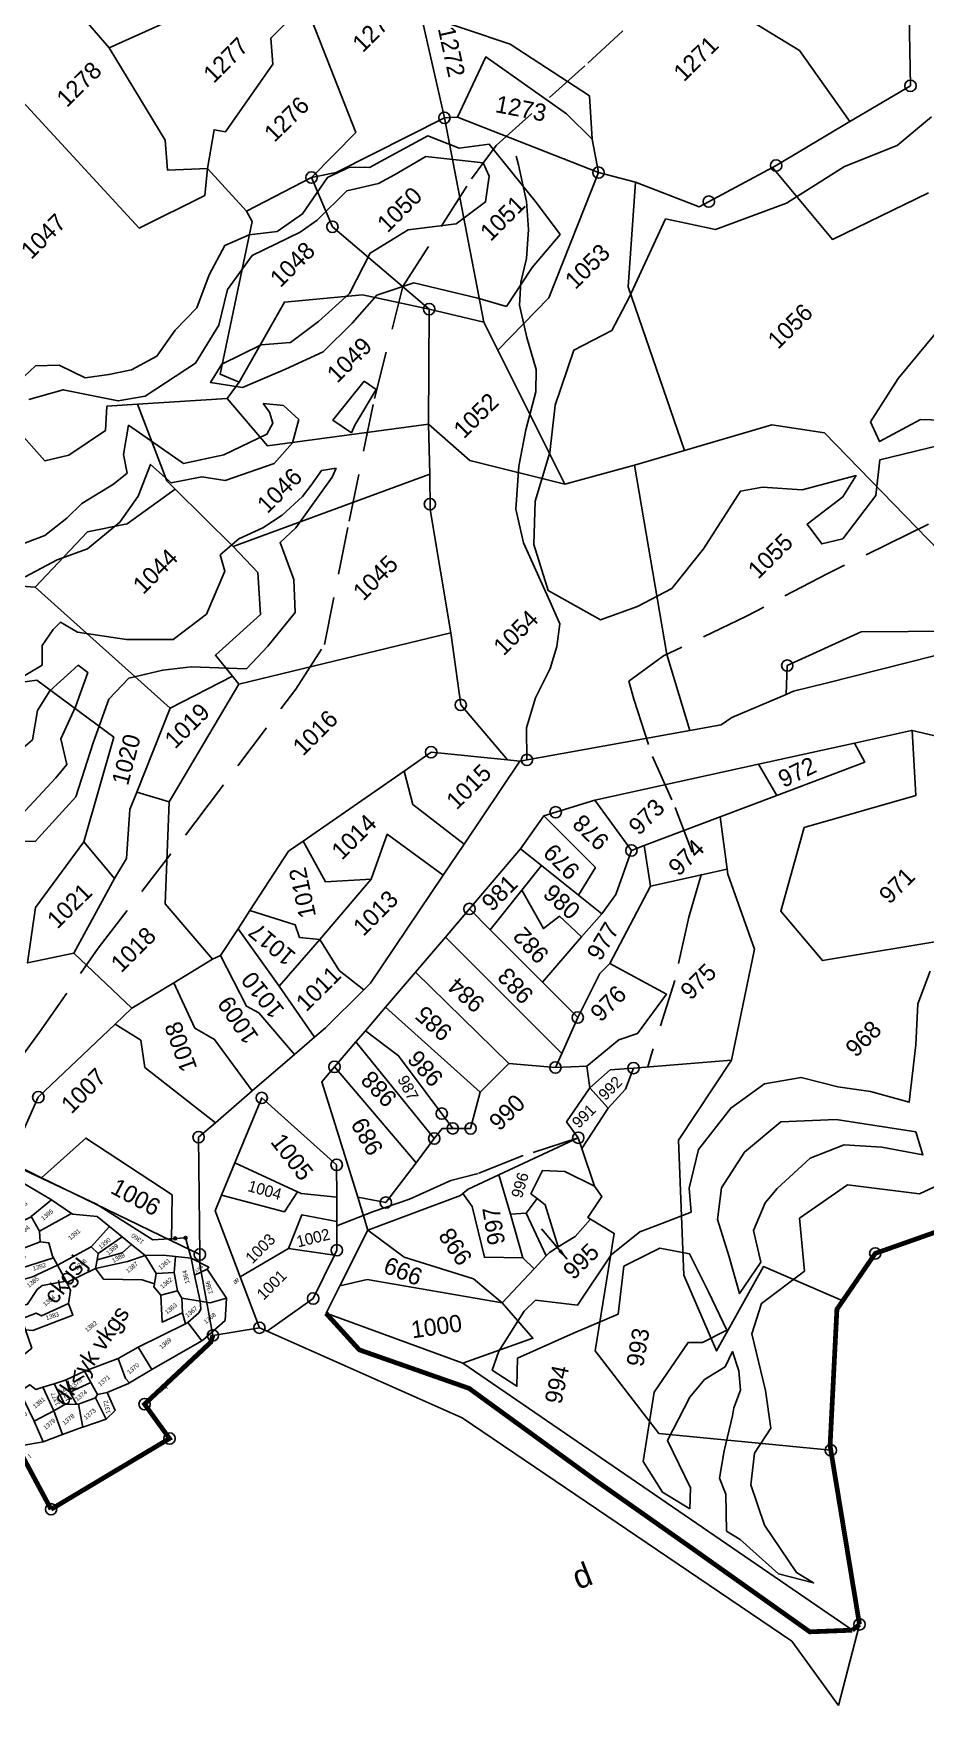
# Model space of a CAD drawing. Header units: metres. Extents: x 302352 to 308863, y 1945987 to 1951649.
# Drawn here: x 303872 to 304255, y 1946667 to 1947384 of the extents above; entities that cross this region are included whole.
import ezdxf

# ---------------------------------------------------------------- set-up
doc = ezdxf.new("R2010")
doc.units = ezdxf.units.M
doc.linetypes.add('DASHDOT', pattern=[1, 0.5, -0.25, 0, -0.25])
doc.linetypes.add('DASHED', pattern=[0.75, 0.5, -0.25])
for name, color, linetype in [('LINE_FOOTPATH', 1, 'DASHED'), ('LINE_WATER', 4, 'Continuous'), ('OFF', 1, 'Continuous'), ('POLY_HATCH', 12, 'Continuous'), ('POLY_PARCEL', 6, 'Continuous'), ('POLY_WATER', 4, 'Continuous'), ('SYM_ARROW', 1, 'Continuous'), ('SYM_STONE', 1, 'Continuous'), ('TEXT_MAPIN', 7, 'Continuous'), ('TEXT_MAPOUT', 7, 'Continuous'), ('TEXT_PARCEL', 7, 'Continuous'), ('V_BOUND_LINE', 7, 'Continuous'), ('V_BOUND_STREAM_LINE', 7, 'DASHDOT')]:
    doc.layers.add(name, color=color, linetype=linetype)
doc.styles.get("Standard").update_dxf_attribs({"font": 'simplex.shx'})
doc.styles.add('TEXT_MAP', font='')
doc.styles.get('TEXT_MAP').set_extended_font_data('Kruti Dev 050')
doc.dimstyles.get("Standard").update_dxf_attribs({"dimtxt": 0.18, "dimasz": 0.18, "dimexe": 0.18, "dimexo": 0.0625, "dimgap": 0.09, "dimtad": 0, "dimtih": 1, "dimtoh": 1, "dimdec": 4, "dimzin": 0, "dimdsep": 46, "dimtxsty": 'Standard', "dimcen": 0.09, "dimadec": 0, "dimazin": 0, "dimtfac": 1, "dimtdec": 4, "dimtofl": 0, "dimtmove": 0, "dimatfit": 3, "dimfxl": 1, "dimtolj": 1, "dimtzin": 0, "dimarcsym": 0})

# ---------------------------------------------------------------- blocks, each defined once
blk = doc.blocks.new('STONE')
blk.add_circle((0, 0), 0.851)
blk = doc.blocks.new('TJHYJ')
at = {"layer": 'POLY_PARCEL', "lineweight": -2}
for points in [[(83.93, 189.66), (83.39, 205.15)], [(84.28, 205.15), (95.57, 194.21)], [(84.28, 205.15), (95.13, 205.15), (120.27, 151.44), (128.77, 125.7), (139.6, 117.74), (136.02, 109.88)], [(95.57, 194.21), (88.85, 188.99)], [(95.57, 194.21), (99.24, 191.02), (101.93, 179.3), (102.02, 179.07)], [(77.95, 164.32), (83.53, 176.14), (83.93, 189.66)], [(88.85, 188.99), (83.93, 189.66)], [(88.85, 188.99), (96.29, 186.52), (97.01, 183.4), (99.17, 178.98), (102.02, 179.07)], [(102.02, 179.07), (102.88, 176.85), (102.99, 176.55)], [(83.37, 167.11), (85.33, 174.61), (87.98, 174.54), (102.99, 176.55)], [(102.99, 176.55), (107.34, 164.52)], [(76.14, 159.92), (77.95, 164.32)], [(77.95, 164.32), (83.37, 167.11)], [(83.37, 167.11), (84.14, 167.51), (96.25, 164.59), (96.66, 164.59)], [(96.66, 164.59), (95.43, 157.8)], [(96.66, 164.59), (107.34, 164.52)], [(107.34, 164.52), (110.15, 155.01)], [(74.15, 154.45), (76.01, 159.6), (76.14, 159.92)], [(92.85, 154.26), (76.14, 159.92)], [(95.43, 157.8), (92.85, 154.26)], [(95.43, 157.8), (110.15, 155.01)], [(72.26, 149.24), (74.15, 154.45)], [(74.15, 154.45), (77.22, 152.1), (92.89, 145.85)], [(92.89, 145.85), (93.02, 146.48), (95.33, 151.65), (92.85, 154.26)], [(110.15, 155.01), (110.33, 154.4), (117.41, 147.4), (118.67, 141.07)], [(68.8, 139.69), (72.26, 149.24)], [(72.26, 149.24), (81.3, 145.24), (92.25, 142.51)], [(92.25, 142.51), (92.89, 145.85)], [(67.04, 134.94), (68.8, 139.69)], [(68.8, 139.69), (72.76, 138.01), (79.56, 140.11), (82.18, 140.01), (90.82, 135.12)], [(90.82, 135.12), (92.25, 142.51)], [(92.25, 142.51), (107.59, 139.36)], [(107.59, 139.36), (118.67, 141.07)], [(107.59, 139.36), (108.04, 135.53)], [(118.67, 141.07), (119.98, 134.53)], [(41.79, 116.79), (51.18, 123.11), (62.64, 123.08), (65.38, 130.46)], [(65.38, 130.46), (67.04, 134.94)], [(85.75, 127.61), (84.09, 122.68), (67.59, 128.36), (65.38, 130.46)], [(67.04, 134.94), (73.07, 132.94), (74.09, 130.63), (85.75, 127.61)], [(90.7, 134.52), (89.77, 131.08), (85.75, 127.61)], [(90.7, 134.52), (90.82, 135.12)], [(103.36, 131.47), (90.7, 134.52)], [(117.87, 111.41), (114.96, 115.81), (103.05, 126.13), (103.36, 131.47)], [(106.11, 133.86), (103.36, 131.47)], [(103.36, 131.47), (115.18, 125.47), (122.34, 122.7)], [(108.04, 135.53), (106.11, 133.86)], [(106.11, 133.86), (115.79, 129.55), (120.94, 129.71)], [(108.04, 135.53), (119.98, 134.53)], [(119.98, 134.53), (120.94, 129.71)], [(120.94, 129.71), (122.34, 122.7)], [(121.08, 114.24), (122.34, 122.7)], [(122.34, 122.7), (127.99, 118.08), (131.52, 114.47)], [(41.86, 90.7), (32.26, 96.14), (32.5, 97.39), (41.79, 116.79)], [(41.79, 116.79), (47.66, 112.88)], [(47.66, 112.88), (44.39, 99.49)], [(47.66, 112.88), (48.25, 112.49), (52.48, 112.05), (53.21, 109.05), (55.89, 107.94)], [(116.86, 106.16), (116.93, 110.57), (117.87, 111.41)], [(117.87, 111.41), (121.08, 114.24)], [(121.08, 114.24), (127, 109.89)], [(127, 109.89), (123.29, 103.13)], [(127, 109.89), (131.52, 114.47)], [(131.52, 114.47), (136.02, 109.88)], [(136.02, 109.88), (132.77, 103.71)], [(136.02, 109.88), (139.21, 102.45), (138.22, 102.22)], [(55.89, 107.94), (53.27, 97.69)], [(55.89, 107.94), (60.39, 106.08)], [(60.39, 106.08), (58.39, 96.74)], [(60.39, 106.08), (65.18, 104.09)], [(65.18, 104.09), (63.13, 99.33)], [(65.18, 104.09), (73.17, 102.17)], [(119.18, 94.95), (110.3, 97.36), (116.86, 106.16)], [(116.86, 106.16), (123.29, 103.13)], [(123.29, 103.13), (122.71, 99.77)], [(132.77, 103.71), (127.68, 94.06)], [(138.22, 102.22), (132.77, 103.71)], [(44.39, 99.49), (41.86, 90.7)], [(53.27, 97.69), (44.39, 99.49)], [(53.27, 97.69), (49.77, 87.96)], [(58.39, 96.74), (53.27, 97.69)], [(62.08, 93.8), (58.39, 96.74)], [(63.13, 99.33), (62.08, 93.8)], [(63.13, 99.33), (72.2, 96.92)], [(72.2, 96.92), (71.18, 91.47)], [(73.17, 102.17), (72.2, 96.92)], [(73.17, 102.17), (86.98, 97.34)], [(86.98, 97.34), (84.13, 89.2), (84.29, 86.77)], [(86.98, 97.34), (96.23, 95.73)], [(96.23, 95.73), (94.79, 85.13)], [(96.23, 95.73), (117.18, 90.78)], [(122.71, 99.77), (119.18, 94.95)], [(127.68, 94.06), (122.71, 99.77)], [(138.22, 102.22), (136.76, 88.19)], [(49.77, 87.96), (41.86, 90.7)], [(62.75, 93.27), (58.11, 85.06)], [(62.75, 93.27), (62.08, 93.8)], [(69.79, 90.91), (62.75, 93.27)], [(69.79, 90.91), (67.57, 81.46)], [(74.72, 89.54), (72.57, 81.83), (67.57, 81.46)], [(71.18, 91.47), (69.79, 90.91)], [(74.72, 89.54), (71.18, 91.47)], [(84.29, 86.77), (83.9, 86.83), (74.72, 89.54)], [(119.18, 94.95), (117.18, 90.78)], [(117.18, 90.78), (118.25, 90.53)], [(118.25, 90.53), (117.93, 81.17)], [(118.25, 90.53), (124.29, 90.75), (125.9, 91.41), (127.68, 94.06)], [(127.68, 94.06), (130.44, 90.9), (136.76, 88.19)], [(58.11, 85.06), (57.57, 85.26), (49.77, 87.96)], [(67.57, 81.46), (58.11, 85.06)], [(94.79, 85.13), (84.29, 86.77)], [(117.93, 81.17), (94.79, 85.13)], [(136.76, 88.19), (130.54, 81.56), (118.43, 81.09), (117.93, 81.17)]]:
    blk.add_lwpolyline(points, dxfattribs=at)
at = {"layer": 'SYM_STONE', "lineweight": -2, "xscale": 0.7, "yscale": 0.7, "zscale": 0.7}
for p in [(136.17, 120.26), (139.6, 117.74)]:
    blk.add_blockref('STONE', p, dxfattribs=at)
at = {"layer": 'TEXT_MAPOUT', "lineweight": -2, "style": 'TEXT_MAP'}
for s, p in [('yk-l-ua211', (66.65, 173.38)), ('l', (33.59, 88.73)), ('æ', (143.05, 90.21)), ('.kq', (91.41, 75.54))]:
    blk.add_text(s, height=2, dxfattribs=at).set_placement(p)
at = {"layer": 'TEXT_PARCEL', "lineweight": -2, "style": 'TEXT_MAP'}
for s, height, p in [('1399', 1.8, (85.29, 193.06)), ('1397', 1.8, (87.15, 178.03)), ('1396', 1.8, (93.24, 169.16)), ('1394', 1.8, (87.76, 161.08)), ('1395', 1.8, (99.33, 160.04)), ('1385', 1.8, (77.38, 142.66)), ('1391', 1.8, (102.73, 146.83)), ('1386', 1.8, (96.96, 135.8)), ('1390', 1.8, (109.96, 136.16)), ('1384', 1.8, (77.64, 132.58)), ('1389', 1.8, (110.8, 132.27)), ('1387', 1.8, (112.3, 121.54)), ('1361', 1.8, (123.37, 114.12)), ('1382', 1.8, (84.11, 113.62)), ('1362', 1.8, (119, 107.69)), ('1380', 1.8, (38.54, 103.22)), ('1381', 1.8, (47.93, 103.13)), ('1365', 1.2, (133.96, 104.01)), ('1379', 1.8, (45.67, 93.74)), ('1374', 1.8, (63.01, 94.48)), ('1375', 1.8, (64.5, 99.59)), ('1363', 1.8, (113.86, 98.44)), ('1378', 1.8, (52.85, 90.26)), ('1371', 1.8, (74.12, 93.17)), ('1370', 1.8, (86.42, 89.42)), ('1369', 1.8, (103.02, 88.94)), ('1367', 1.8, (119.39, 92.11)), ('1373', 1.8, (60.95, 86.42)), ('1368', 1.8, (123.56, 85.29))]:
    blk.add_text(s, height=height, dxfattribs=at).set_placement(p)
for s, rotation, p in [('1398', 312.43238, (93.96, 190.4)), ('1393', 353.56772, (79.04, 153.57)), ('1392', 337.27886, (83.27, 146.92)), ('1388', 349.06155, (110.38, 128.58)), ('1360', 104.05596, (125.81, 127.44)), ('1383', 338.03793, (74.53, 128.02)), ('1377', 72.8737, (56.83, 98.08)), ('1364', 64.14619, (129.08, 102.45)), ('1376', 73.27775, (61.19, 96.65)), ('1366', 65.06327, (133.75, 93.17)), ('1372', 62.7935, (70.49, 82.17))]:
    blk.add_text(s, height=1.8, rotation=rotation, dxfattribs=at).set_placement(p)
blk = doc.blocks.new('TEXTARROW')
blk.add_leader([(0.04, -0.01), (8.68, -0.01)], dimstyle='Standard', override={"dimtxt": 2.5, "dimasz": 2.5, "dimexe": 1.25, "dimexo": 0.625, "dimgap": 0.625, "dimtad": 1, "dimtih": 0, "dimtoh": 0, "dimzin": 8, "dimcen": 2.5, "dimtofl": 1})
blk = doc.blocks.new('WEEWWEEWWE')
at = {"layer": 'LINE_FOOTPATH', "ltscale": 10}
for points in [[(308625.7, 1946899.17), (308637.68, 1946901.07), (308648.25, 1946903), (308664.73, 1946905.17), (308682.14, 1946907.64), (308687.59, 1946908.84), (308698.53, 1946916.18), (308709.52, 1946923.44), (308719.89, 1946929.66), (308732.96, 1946932.6), (308737.3, 1946933.26), (308750.19, 1946932.6), (308762.79, 1946932.1), (308775.4, 1946931.72), (308785.41, 1946940.34), (308796.18, 1946949.15), (308807.65, 1946958.18), (308814.12, 1946963.4), (308818.55, 1946964.15), (308834.06, 1946966.32), (308838.17, 1946966.26), (308845.73, 1946967.45), (308857.16, 1946969.88)], [(308748.49, 1946870.6), (308739.25, 1946873.83), (308730.2, 1946876.88), (308721.07, 1946879.72), (308711.97, 1946882.88), (308707.52, 1946883.59), (308706.56, 1946881.87), (308703.68, 1946876.23), (308701.61, 1946870.74), (308698.54, 1946863.82), (308694.5, 1946861.59), (308688.76, 1946857.91), (308681.48, 1946854.09), (308680.37, 1946853.47)], [(308669.96, 1946853.35), (308664.53, 1946856.1), (308659.87, 1946858.1), (308657.32, 1946859.6), (308652.83, 1946861.27), (308649.27, 1946863.01), (308645.47, 1946864.68)]]:
    blk.add_lwpolyline(points, dxfattribs=at)
at = {"layer": 'LINE_WATER'}
blk.add_lwpolyline([(308694.1, 1946885.26), (308696.43, 1946887.67), (308699.32, 1946889.26), (308702.59, 1946890.36), (308704.72, 1946891.47), (308706.62, 1946892.97), (308707.56, 1946895.38), (308709.91, 1946901.65), (308711.81, 1946904.74), (308715.25, 1946907.72), (308718.46, 1946909.9), (308722, 1946911.97), (308723.68, 1946913.64), (308725.35, 1946916.68), (308727.2, 1946919.65), (308728.99, 1946921.27), (308731.17, 1946922.6), (308733.47, 1946924.61), (308735.38, 1946926.85), (308737.5, 1946930.17), (308737.99, 1946930.99)], dxfattribs=at)
at = {"layer": 'OFF'}
for points in [[(308628.14, 1946865.69), (308632.16, 1946862.82)], [(308647.29, 1946791.84), (308654.86, 1946796.33)]]:
    blk.add_lwpolyline(points, dxfattribs=at)
at = {"layer": 'POLY_HATCH'}
for points in [[(308683.42, 1946951.06), (308686.71, 1946950.97), (308688.51, 1946949.24), (308689.51, 1946946.4), (308691.51, 1946944.87), (308693.55, 1946943.54), (308696.43, 1946942.71), (308699.72, 1946943.27), (308703, 1946943.32), (308706.36, 1946944.88), (308709.68, 1946945.91), (308712.29, 1946944.88), (308714.63, 1946943.08), (308717.82, 1946942.49), (308722.35, 1946943.35), (308724.76, 1946942.49), (308726.22, 1946940.99), (308729.24, 1946940.1), (308732.9, 1946939.04), (308734.33, 1946935.79), (308736.87, 1946933.86), (308736.05, 1946926.01), (308735.44, 1946921.89)], [(308726.15, 1946920.52), (308724.63, 1946923.25), (308720.99, 1946929.11), (308717.34, 1946930.96), (308713.41, 1946930.71), (308709.14, 1946930.69)], [(308710.03, 1946925.5), (308710.29, 1946924), (308706.06, 1946922.91), (308705.26, 1946922.59)], [(308701.5, 1946921.1), (308700.53, 1946920.71), (308694.07, 1946919.62), (308691.83, 1946919.72), (308690.09, 1946915.95), (308687.77, 1946913.4), (308683.24, 1946912.89), (308679.96, 1946912.79), (308676, 1946917.02), (308673.64, 1946918.91), (308670.52, 1946920.81), (308667.48, 1946920.75), (308663.09, 1946918.66), (308657.79, 1946915.89), (308651.45, 1946915.6), (308647.83, 1946919.26), (308646.36, 1946921.07), (308647.04, 1946923.19)], [(308735.44, 1946921.89), (308730.92, 1946921.51)], [(308650.79, 1946817.46), (308650, 1946820.74), (308650.84, 1946824.46), (308656.76, 1946828.79), (308662.97, 1946829.99), (308664.05, 1946828.91), (308666.77, 1946828.02), (308668.24, 1946832.23), (308669.66, 1946836.48), (308667.85, 1946839.1), (308663.83, 1946840.42), (308659.86, 1946837.27), (308655.12, 1946839.17), (308649.13, 1946841.45), (308646.99, 1946839.41), (308646.34, 1946842.42), (308648.24, 1946843.35), (308653.1, 1946844.46), (308654.76, 1946844.44), (308657.52, 1946840.95), (308663.74, 1946842.21), (308667.56, 1946841.8), (308669.39, 1946840.99), (308672.85, 1946839.47), (308674.45, 1946841.39), (308678.03, 1946843.58), (308683.5, 1946844.27), (308687.82, 1946843.58), (308691, 1946841.35), (308693.04, 1946837.93), (308695.11, 1946835.15), (308697.19, 1946831.5), (308701.95, 1946835.27), (308705.13, 1946838.17), (308708.47, 1946839.69)], [(308715.79, 1946805.12), (308713.93, 1946811.63), (308707.65, 1946815.93), (308696.8, 1946821.87), (308691.19, 1946823.91), (308686.5, 1946829.94), (308680.46, 1946830.98), (308676.92, 1946826.67), (308671.32, 1946827.47), (308668.36, 1946825.9), (308665.16, 1946820.69), (308662.77, 1946817.49), (308659.72, 1946816.84), (308657.1, 1946814.75), (308655.15, 1946810.74), (308654.01, 1946804.85), (308654.52, 1946802.81), (308652.57, 1946806.1), (308652.26, 1946811.46), (308651.86, 1946813.09)], [(308650.79, 1946817.46), (308652.4, 1946819), (308654.19, 1946824.23), (308659.06, 1946825.78), (308661.44, 1946826.02), (308663.94, 1946825.42), (308665.61, 1946826.02), (308664.65, 1946824.12), (308663.35, 1946822.57), (308661.56, 1946821.74), (308660.85, 1946821.26), (308657.64, 1946819.24), (308655.26, 1946817.58), (308654.54, 1946815.91), (308651.86, 1946813.09)]]:
    blk.add_lwpolyline(points, dxfattribs=at)
at = {"layer": 'POLY_HATCH', "lineweight": -2}
for points in [[(308686.43, 1946923.23), (308685.58, 1946921.67), (308681.04, 1946919.85), (308676.67, 1946920.4), (308673.22, 1946923.85), (308670.12, 1946928.03), (308669.58, 1946930.02), (308668.49, 1946930.02), (308666.49, 1946929.66), (308665.03, 1946928.21), (308660.67, 1946929.3)], [(308683.71, 1946948.95), (308686.99, 1946947.13), (308690.26, 1946942.22), (308692.62, 1946940.59), (308698.81, 1946939.32), (308703.35, 1946940.41), (308706.63, 1946942.41), (308710.99, 1946943.13), (308716.27, 1946941.32), (308718.45, 1946940.95), (308722.81, 1946940.95), (308725.72, 1946939.14), (308727.54, 1946938.59), (308731.23, 1946937.65), (308735.05, 1946932.93), (308734.5, 1946931.48), (308732.32, 1946929.84), (308728.5, 1946930.39), (308724.5, 1946933.48), (308719.95, 1946934.57), (308715.41, 1946933.11), (308711.04, 1946933.29), (308707.4, 1946933.84), (308705.04, 1946935.84), (308700.68, 1946937.29), (308698.49, 1946936.75), (308700.49, 1946934.02), (308705.04, 1946932.2)], [(308744.47, 1946915.26), (308747.4, 1946910.77), (308754.62, 1946907.46), (308761.65, 1946905.9), (308767.11, 1946903.56), (308771.8, 1946903.17)], [(308700.86, 1946931.3), (308700.68, 1946930.21), (308700.13, 1946929.12), (308698.86, 1946928.75), (308694.13, 1946930.39), (308690.49, 1946932.75), (308689.22, 1946939.65), (308686.67, 1946937.84), (308685.58, 1946936.2), (308683.76, 1946936.38), (308679.94, 1946937.29), (308677.76, 1946937.29), (308674.85, 1946937.65), (308671.58, 1946939.11)], [(308670.31, 1946936.02), (308673.94, 1946934.93), (308677.03, 1946933.48), (308681.4, 1946933.11), (308684.67, 1946933.66), (308687.95, 1946935.11), (308688.13, 1946932.2), (308690.86, 1946930.39), (308692.31, 1946928.39), (308697.22, 1946926.03), (308700.13, 1946926.21), (308702.31, 1946927.48)], [(308702.31, 1946927.48), (308702.2, 1946929.66), (308700.86, 1946931.3)], [(308705.04, 1946932.2), (308709.14, 1946930.69)], [(308648.02, 1946926.25), (308654.25, 1946923.71), (308658.8, 1946923.35), (308661.34, 1946925.16), (308663.71, 1946925.71), (308667.71, 1946925.53), (308667.89, 1946924.25), (308664.43, 1946922.62), (308660.98, 1946921.35), (308659.52, 1946918.99), (308657.71, 1946918.8), (308652.98, 1946918.62), (308647.04, 1946923.19)], [(308705.26, 1946922.59), (308704.8, 1946924.89), (308710.03, 1946925.5)], [(308686.43, 1946923.23), (308689.02, 1946923.02), (308691.61, 1946922.09), (308694, 1946921.57), (308696.91, 1946921.47), (308698.36, 1946921.67), (308700.23, 1946921.99), (308701.5, 1946921.1)], [(308730.92, 1946921.51), (308726.15, 1946920.52)], [(308748.02, 1946878.15), (308742.56, 1946881.46), (308739.63, 1946879.12), (308733.97, 1946878.34), (308732.02, 1946879.51), (308732.41, 1946882.05), (308737.09, 1946881.46), (308739.63, 1946882.05), (308734.56, 1946884.97), (308731.82, 1946888.1), (308729.87, 1946889.46), (308722.84, 1946887.9), (308717.57, 1946887.31), (308713.67, 1946888.49), (308709.96, 1946890.24), (308708.21, 1946896.29), (308710.55, 1946900.77), (308713.87, 1946903.89), (308718.55, 1946906.43), (308722.45, 1946909.55), (308727.92, 1946912.28), (308732.21, 1946910.92), (308735.92, 1946912.09), (308744.47, 1946915.26)], [(308695.51, 1946828.79), (308690.48, 1946835.62), (308686.21, 1946839.54), (308681.26, 1946839.97), (308676.9, 1946839.03), (308674.26, 1946836.98), (308672.38, 1946833.31), (308670.41, 1946829.82), (308674.34, 1946830.58), (308676.13, 1946833.48), (308679.04, 1946834.68), (308681, 1946834.85), (308685.69, 1946834.68), (308689.2, 1946833.14), (308691.84, 1946830.16), (308694.32, 1946826.57), (308695.51, 1946828.79)]]:
    blk.add_lwpolyline(points, dxfattribs=at)
blk.add_lwpolyline([(308744.68, 1946884.98), (308749.95, 1946886.15), (308756, 1946886.74), (308761.27, 1946887.13), (308766.54, 1946885.37), (308771.42, 1946881.66), (308777.47, 1946877.76), (308780.4, 1946876.98), (308786.26, 1946876.98), (308788.01, 1946878.15), (308784.7, 1946872.89), (308781.96, 1946870.94), (308776.11, 1946869.96), (308771.03, 1946871.72), (308766.74, 1946872.3), (308759.91, 1946872.11), (308756.98, 1946872.69), (308754.64, 1946875.42), (308751.71, 1946878.15), (308748.59, 1946881.47), (308743.9, 1946882.84)], close=True, dxfattribs=at)
at = {"layer": 'POLY_PARCEL'}
for points in [[(308716.21, 1946976.09), (308710.88, 1946979.2), (308705.3, 1946972.16), (308704.61, 1946953.54), (308711.9, 1946951.11), (308714.09, 1946952.92)], [(308715.72, 1946969.16), (308716.21, 1946976.09)], [(308714.09, 1946952.92), (308711, 1946955.77), (308713.05, 1946958.15), (308715.72, 1946969.16)], [(308715.72, 1946969.16), (308720.35, 1946967.44), (308734.25, 1946962.25)], [(308714.09, 1946952.92), (308717.46, 1946955.3), (308718.15, 1946954.32), (308726.69, 1946955.82), (308728.46, 1946957.94), (308733.24, 1946957.97)], [(308733.24, 1946957.97), (308732.84, 1946956.2), (308727.79, 1946944.61), (308721.17, 1946944.54)], [(308744.43, 1946958.18), (308755.84, 1946946.08), (308764.06, 1946929.53), (308766.89, 1946917.88), (308765.38, 1946908.84)], [(308713.85, 1946946.84), (308714.09, 1946952.92)], [(308735.48, 1946939.15), (308741.02, 1946947.95), (308741.3, 1946948.8)], [(308744.9, 1946926.64), (308747.91, 1946930.03), (308745.82, 1946939.74), (308741.3, 1946948.8)], [(308680.59, 1946947.39), (308680.36, 1946943.2), (308682.57, 1946941.85), (308687.11, 1946940.97), (308689.02, 1946942.66), (308691.43, 1946940.56)], [(308713.85, 1946946.84), (308713.5, 1946945.66), (308699.82, 1946936.65), (308700.62, 1946934.67)], [(308721.17, 1946944.54), (308713.85, 1946946.84)], [(308720.19, 1946926.04), (308719.08, 1946939.33), (308721.17, 1946944.54)], [(308721.17, 1946944.54), (308723.39, 1946943.1), (308735.48, 1946939.15)], [(308687.97, 1946931.44), (308687.95, 1946932.67), (308691.43, 1946940.56)], [(308691.43, 1946940.56), (308698.54, 1946934.36)], [(308736.49, 1946938.23), (308743.06, 1946940.62), (308744.86, 1946930.39), (308744.9, 1946926.64)], [(308655.07, 1946911.98), (308665.03, 1946917.53), (308663.52, 1946927.48), (308658.59, 1946931.2), (308660.34, 1946938.4), (308666.16, 1946939.25)], [(308666.16, 1946939.25), (308670.29, 1946934.53)], [(308723.29, 1946921.04), (308735.48, 1946939.15)], [(308735.48, 1946939.15), (308736.49, 1946938.23)], [(308736.49, 1946938.23), (308742.89, 1946923.66)], [(308700.62, 1946934.67), (308709.92, 1946937.27), (308716.29, 1946932.02), (308720.19, 1946926.04)], [(308670.29, 1946934.53), (308678.27, 1946934.75), (308681.81, 1946932.43), (308687.97, 1946931.44)], [(308670.29, 1946934.53), (308671.38, 1946915.5)], [(308698.54, 1946934.36), (308698.03, 1946927.85), (308711.61, 1946917.53)], [(308698.54, 1946934.36), (308700.62, 1946934.67)], [(308688.04, 1946922.88), (308687.97, 1946931.44)], [(308720.19, 1946926.04), (308711.61, 1946917.53)], [(308723.29, 1946921.04), (308720.19, 1946926.04)], [(308744.9, 1946926.64), (308742.89, 1946923.66)], [(308742.89, 1946923.66), (308729.93, 1946918), (308722.27, 1946917.89)], [(308742.89, 1946923.66), (308744.94, 1946920.23)], [(308678.37, 1946913.28), (308678.68, 1946916.12), (308685.03, 1946915.79), (308687.95, 1946919.12), (308688.04, 1946922.88)], [(308688.04, 1946922.88), (308708.01, 1946913.71)], [(308722.27, 1946917.89), (308723.29, 1946921.04)], [(308744.94, 1946920.23), (308736.63, 1946912.96), (308728.73, 1946896.62)], [(308756.22, 1946911.17), (308747.86, 1946913.66), (308744.94, 1946920.23)], [(308708.01, 1946913.71), (308711.61, 1946917.53)], [(308711.61, 1946917.53), (308712.01, 1946911.77), (308717.34, 1946902.98)], [(308722.27, 1946917.89), (308717.34, 1946902.98)], [(308671.38, 1946915.5), (308662.68, 1946911.76)], [(308671.38, 1946915.5), (308678.37, 1946913.28)], [(308678.26, 1946912.21), (308678.37, 1946913.28)], [(308708.01, 1946913.71), (308705.42, 1946911.06), (308697.83, 1946900.36)], [(308784.74, 1946914.55), (308777.65, 1946912.38), (308772.53, 1946907.03), (308765.38, 1946908.84)], [(308646.08, 1946904.41), (308641.91, 1946907.12), (308646.6, 1946910.67), (308655.07, 1946911.98)], [(308654.62, 1946906.96), (308655.07, 1946911.98)], [(308662.68, 1946911.76), (308660.88, 1946910.99), (308657, 1946907.59), (308654.62, 1946906.96)], [(308664.38, 1946908.62), (308662.68, 1946911.76)], [(308664.38, 1946908.62), (308678.26, 1946912.21)], [(308697.83, 1946900.36), (308678.26, 1946912.21)], [(308756.22, 1946911.17), (308755.35, 1946901.37), (308765.94, 1946897.74)], [(308765.38, 1946908.84), (308756.63, 1946911.04), (308756.22, 1946911.17)], [(308655.94, 1946893.71), (308656.52, 1946901.32), (308664.38, 1946908.62)], [(308646.08, 1946904.41), (308654.62, 1946906.96)], [(308646.3, 1946896.04), (308646.08, 1946904.41)], [(308717.34, 1946902.98), (308723.93, 1946899.24)], [(308697.83, 1946900.36), (308693.24, 1946894.25), (308692.65, 1946886.69)], [(308723.93, 1946899.24), (308712.31, 1946882.76), (308708.41, 1946875.39)], [(308723.93, 1946899.24), (308728.73, 1946896.62)], [(308625.85, 1946893.67), (308632.78, 1946896.34), (308643.89, 1946896.09)], [(308643.89, 1946896.09), (308644.61, 1946893), (308642.9, 1946890.66), (308644.06, 1946881.33)], [(308643.89, 1946896.09), (308646.3, 1946896.04)], [(308646.3, 1946896.04), (308651.34, 1946894.82)], [(308662.34, 1946894.57), (308669.59, 1946896.11), (308671.42, 1946895.79)], [(308673.68, 1946887.91), (308670.09, 1946891.12), (308671.42, 1946895.79)], [(308671.42, 1946895.79), (308684.13, 1946893.53)], [(308728.73, 1946896.62), (308737.12, 1946892.05), (308740.44, 1946887.57), (308740.24, 1946870.24), (308735.48, 1946863.14), (308728.44, 1946870.04), (308720.45, 1946873.01), (308718.23, 1946870.95)], [(308651.34, 1946894.82), (308649.53, 1946889.89), (308650.17, 1946887.59), (308649.17, 1946880.97)], [(308651.34, 1946894.82), (308655.94, 1946893.71)], [(308656.82, 1946893.39), (308660.11, 1946894.09)], [(308658.9, 1946886.77), (308660.11, 1946894.09)], [(308660.11, 1946894.09), (308662.34, 1946894.57)], [(308662.34, 1946894.57), (308664.65, 1946890.16), (308664.04, 1946888.89), (308665.4, 1946887.22)], [(308625.85, 1946893.67), (308627.06, 1946890.1)], [(308656.82, 1946893.39), (308654.99, 1946887.7), (308655.41, 1946886.29), (308655.01, 1946880.55)], [(308655.94, 1946893.71), (308656.82, 1946893.39)], [(308684.13, 1946893.53), (308682.33, 1946890.39), (308683.19, 1946883.66)], [(308684.13, 1946893.53), (308687.54, 1946892.93), (308692.65, 1946886.69)], [(308632.06, 1946875.8), (308635.5, 1946879.16), (308633.29, 1946889.77), (308627.06, 1946890.1)], [(308627.06, 1946890.1), (308632.06, 1946875.8)], [(308679.35, 1946882.89), (308678.2, 1946890.06), (308673.68, 1946887.91)], [(308658.9, 1946886.77), (308657.79, 1946880.36)], [(308665.4, 1946887.22), (308658.9, 1946886.77)], [(308665.4, 1946887.22), (308664.54, 1946883.51), (308664.96, 1946880.23)], [(308673.68, 1946887.91), (308665.4, 1946887.22)], [(308692.65, 1946886.69), (308693.46, 1946885.7)], [(308687.92, 1946871.37), (308691.22, 1946872.18), (308691.22, 1946879.83)], [(308674.93, 1946878.11), (308674.97, 1946860.85)], [(308678.79, 1946875.35), (308678.79, 1946878.43)], [(308687.05, 1946879.12), (308687.36, 1946876.33)], [(308642.54, 1946876.89), (308645.07, 1946870.11)], [(308657.06, 1946876.67), (308656.04, 1946863.5)], [(308660.49, 1946876.94), (308659.18, 1946863.95)], [(308662.05, 1946877.06), (308662.66, 1946872.75), (308661.3, 1946863.34)], [(308666.03, 1946864.01), (308665.28, 1946877.32)], [(308670.09, 1946877.7), (308670.28, 1946864.01)], [(308684.06, 1946875.95), (308687.36, 1946876.33)], [(308687.36, 1946876.33), (308687.92, 1946871.37)], [(308695.17, 1946870.79), (308696.16, 1946877.24)], [(308632.06, 1946875.8), (308633.15, 1946872.67)], [(308639.15, 1946875.47), (308642.61, 1946869.6), (308645.07, 1946870.11)], [(308678.79, 1946875.35), (308684.06, 1946875.95)], [(308678.8, 1946867.59), (308678.79, 1946875.35)], [(308684.06, 1946875.95), (308682.84, 1946871.49), (308684.94, 1946871.23), (308685.05, 1946868.05)], [(308687.92, 1946871.37), (308688.27, 1946868.28)], [(308645.07, 1946870.11), (308645.21, 1946869.73), (308647.57, 1946866.8)], [(308688.27, 1946868.28), (308690.74, 1946868.67), (308695.17, 1946870.79)], [(308693.95, 1946866.73), (308696.48, 1946870.2)], [(308696.48, 1946870.2), (308695.17, 1946870.79)], [(308704.26, 1946866.71), (308696.48, 1946870.2)], [(308634.5, 1946868.03), (308640.2, 1946866.56)], [(308640.2, 1946866.56), (308643.69, 1946868.08), (308645.77, 1946864.99)], [(308678.8, 1946867.59), (308685.05, 1946868.05)], [(308678.81, 1946862.33), (308678.8, 1946867.59)], [(308685.05, 1946868.05), (308688.27, 1946868.28)], [(308711, 1946867.8), (308710.04, 1946864.12)], [(308640.2, 1946866.56), (308643.13, 1946862.67)], [(308685.22, 1946863.98), (308693.95, 1946866.73)], [(308700.91, 1946862.32), (308693.95, 1946866.73)], [(308704.26, 1946866.71), (308700.91, 1946862.32)], [(308710.04, 1946864.12), (308704.26, 1946866.71)], [(308656.04, 1946863.5), (308650.83, 1946862.77), (308649.13, 1946865.25)], [(308659.18, 1946863.95), (308656.04, 1946863.5)], [(308661.3, 1946863.34), (308660.51, 1946864.13), (308659.18, 1946863.95)], [(308666.03, 1946864.01), (308662.63, 1946862.01), (308661.3, 1946863.34)], [(308670.28, 1946864.01), (308666.03, 1946864.01)], [(308673.45, 1946860.27), (308670.28, 1946864.01)], [(308675.89, 1946858.02), (308680.21, 1946857.64), (308682.08, 1946856.72), (308687.13, 1946857.51), (308685.22, 1946863.98)], [(308685.22, 1946863.98), (308683.7, 1946863.98), (308678.81, 1946862.33)], [(308719.71, 1946862.28), (308719.06, 1946860.08), (308710.04, 1946864.12)], [(308678.81, 1946862.33), (308674.97, 1946860.85)], [(308700.91, 1946862.32), (308700.58, 1946861.88), (308697.02, 1946854.34), (308687.11, 1946847.77)], [(308652.06, 1946846.71), (308651.71, 1946850.62), (308648.14, 1946857.35), (308647.45, 1946862.03)], [(308647.45, 1946862.03), (308656.93, 1946857.77), (308657.25, 1946857.74)], [(308674.97, 1946860.85), (308673.45, 1946860.27)], [(308652.06, 1946846.71), (308643.74, 1946858.43), (308641.25, 1946859.97)], [(308673.45, 1946860.27), (308675.89, 1946858.02)], [(308722.27, 1946841.01), (308712.71, 1946840.31), (308701.23, 1946848.45), (308701.79, 1946855.23), (308709.71, 1946859.72), (308720.39, 1946853.83), (308724.93, 1946858.93)], [(308657.25, 1946857.74), (308656.98, 1946856.09), (308654.12, 1946851.41), (308656.95, 1946848.53)], [(308657.25, 1946857.74), (308657.96, 1946857.68), (308661.31, 1946856.47)], [(308674.5, 1946856.21), (308675.89, 1946858.02)], [(308659.24, 1946852.69), (308661.31, 1946856.47)], [(308661.31, 1946856.47), (308669.96, 1946853.35)], [(308669.96, 1946853.35), (308670.26, 1946855.39), (308674.5, 1946856.21)], [(308674.38, 1946853.33), (308674.5, 1946856.21)], [(308674.5, 1946856.21), (308677.34, 1946856.04), (308679.22, 1946854.45)], [(308662.39, 1946851.89), (308662.29, 1946852.69), (308664.85, 1946853.56), (308666.46, 1946851.85), (308667.57, 1946848.53)], [(308674.38, 1946853.33), (308677.05, 1946853.47), (308679.22, 1946854.45)], [(308679.22, 1946854.45), (308687.11, 1946847.77)], [(308656.95, 1946848.53), (308659.24, 1946852.69)], [(308660.49, 1946851.59), (308659.24, 1946852.69)], [(308660.38, 1946846.7), (308662.53, 1946850.82), (308662.39, 1946851.89)], [(308660.49, 1946851.59), (308662.39, 1946851.89)], [(308667.57, 1946848.53), (308669.43, 1946852.29)], [(308669.43, 1946852.29), (308669.96, 1946853.35)], [(308669.43, 1946852.29), (308674.38, 1946853.33)], [(308658.84, 1946846.94), (308660.49, 1946851.59)], [(308656.95, 1946848.53), (308656.97, 1946846.88)], [(308664.84, 1946846.39), (308664.76, 1946846.71), (308667.36, 1946847.25), (308667.57, 1946848.53)], [(308644.68, 1946845.13), (308651.73, 1946841.79), (308652.06, 1946846.71)], [(308652.06, 1946846.71), (308656.97, 1946846.88)], [(308665.61, 1946811.4), (308654.07, 1946825.37), (308655.43, 1946836.23), (308665.55, 1946843.57), (308664.84, 1946846.39)], [(308656.97, 1946846.88), (308658.84, 1946846.94)], [(308658.84, 1946846.94), (308659.32, 1946846.96), (308660.38, 1946846.7)], [(308660.38, 1946846.7), (308662.41, 1946846.21), (308664.84, 1946846.39)], [(308687.11, 1946847.77), (308677.22, 1946845.76), (308667.64, 1946835.3), (308664.46, 1946827.25), (308674.2, 1946830.06), (308677.57, 1946821.64)]]:
    blk.add_lwpolyline(points, dxfattribs=at)
at = {"layer": 'POLY_WATER'}
for points in [[(308683.19, 1946883.66), (308693.46, 1946885.7)], [(308693.46, 1946885.7), (308708.41, 1946875.39)], [(308679.35, 1946882.89), (308683.19, 1946883.66)], [(308633.15, 1946872.67), (308641.74, 1946881.5), (308644.06, 1946881.33)], [(308664.96, 1946880.23), (308665.93, 1946880.22), (308679.35, 1946882.89)], [(308649.97, 1946869.22), (308649.34, 1946879.74), (308642.54, 1946876.89)], [(308644.06, 1946881.33), (308649.17, 1946880.97)], [(308649.17, 1946880.97), (308655.01, 1946880.55)], [(308655.01, 1946880.55), (308657.79, 1946880.36)], [(308657.79, 1946880.36), (308659.28, 1946880.25), (308664.96, 1946880.23)], [(308691.22, 1946879.83), (308687.05, 1946879.12)], [(308696.16, 1946877.24), (308691.22, 1946879.83)], [(308674.93, 1946878.11), (308670.09, 1946877.7)], [(308678.79, 1946878.43), (308674.93, 1946878.11)], [(308687.05, 1946879.12), (308678.79, 1946878.43)], [(308642.54, 1946876.89), (308639.15, 1946875.47)], [(308657.06, 1946876.67), (308655, 1946876.5), (308649.13, 1946865.25)], [(308660.49, 1946876.94), (308657.06, 1946876.67)], [(308662.05, 1946877.06), (308660.49, 1946876.94)], [(308665.28, 1946877.32), (308662.05, 1946877.06)], [(308670.09, 1946877.7), (308665.28, 1946877.32)], [(308711, 1946867.8), (308696.16, 1946877.24)], [(308639.15, 1946875.47), (308637.53, 1946874.8), (308634.5, 1946868.03)], [(308708.41, 1946875.39), (308711.16, 1946873.49)], [(308711.16, 1946873.49), (308712.49, 1946873.25), (308718.23, 1946870.95)], [(308628.14, 1946865.69), (308632.43, 1946871.93), (308633.15, 1946872.67)], [(308718.23, 1946870.95), (308719.03, 1946870.64)], [(308647.57, 1946866.8), (308649.97, 1946869.22)], [(308719.03, 1946870.64), (308722.04, 1946868.82), (308732.11, 1946862.87), (308734.48, 1946854.26), (308739.24, 1946854.13), (308749.79, 1946852.44)], [(308634.5, 1946868.03), (308632.16, 1946862.82)], [(308719.71, 1946862.28), (308711, 1946867.8)], [(308645.77, 1946864.99), (308647.57, 1946866.8)], [(308643.13, 1946862.67), (308643.66, 1946862.85), (308645.77, 1946864.99)], [(308649.13, 1946865.25), (308647.45, 1946862.03)], [(308632.49, 1946861.97), (308632.16, 1946862.82)], [(308632.49, 1946861.97), (308638.33, 1946861.01), (308643.13, 1946862.67)], [(308724.93, 1946858.93), (308724.89, 1946858.99), (308719.71, 1946862.28)], [(308647.29, 1946791.84), (308648.59, 1946800.07), (308640.58, 1946841.11), (308632.49, 1946861.97)], [(308647.45, 1946862.03), (308641.25, 1946859.97)], [(308641.25, 1946859.97), (308638.19, 1946858.96), (308644.68, 1946845.13)], [(308730.03, 1946850.74), (308724.93, 1946858.93)], [(308644.68, 1946845.13), (308653.9, 1946796.42)]]:
    blk.add_lwpolyline(points, dxfattribs=at)
at = {"layer": 'V_BOUND_LINE', "const_width": 0.5}
for points in [[(308605.11, 1946871.06), (308603.22, 1946864.73)], [(308603.22, 1946864.73), (308617.27, 1946861.23), (308617.96, 1946865.63), (308627.47, 1946865.34), (308628.14, 1946865.69)], [(308677.57, 1946821.64), (308676.5, 1946821.44), (308665.91, 1946811.81), (308665.61, 1946811.4)], [(308711.52, 1946808.97), (308711.07, 1946809.66), (308683.49, 1946822.76), (308677.57, 1946821.64)], [(308665.61, 1946811.4), (308654.86, 1946796.33)], [(308654.86, 1946796.33), (308653.9, 1946796.42)]]:
    blk.add_lwpolyline(points, dxfattribs=at)
at = {"layer": 'V_BOUND_STREAM_LINE', "ltscale": 10, "const_width": 0.5}
blk.add_lwpolyline([(308653.9, 1946796.42), (308650.61, 1946799.45), (308648.04, 1946814.34), (308645.9, 1946826.43), (308643.28, 1946842.78), (308637.96, 1946853.77), (308638.19, 1946858.96)], dxfattribs=at)
at = {"layer": 'SYM_ARROW', "xscale": 0.4820074740866858, "yscale": 0.4820074740866858, "zscale": 0.4820074740866858, "rotation": 85.29447178674191}
blk.add_blockref('TEXTARROW', (308660.13, 1946845.12), dxfattribs=at)
at = {"layer": 'SYM_STONE', "xscale": 0.7, "yscale": 0.7, "zscale": 0.7}
for p in [(308721.17, 1946944.54), (308719.08, 1946939.33), (308735.48, 1946939.15), (308720.19, 1946926.04), (308742.89, 1946923.66), (308748.95, 1946913.34), (308705.81, 1946911.47), (308756.63, 1946911.04), (308772.53, 1946907.03), (308632.78, 1946896.34), (308693.24, 1946894.25), (308687.54, 1946892.93), (308694.1, 1946885.26), (308641.74, 1946881.5), (308649.34, 1946879.74), (308692.36, 1946879.24), (308678.79, 1946878.43), (308657.06, 1946876.67), (308633.15, 1946872.67), (308720.45, 1946873.01), (308695.17, 1946870.79), (308649.97, 1946869.22), (308617.96, 1946865.63), (308628.14, 1946865.69), (308661.58, 1946865.25), (308603.22, 1946864.73), (308659.18, 1946863.95), (308661.3, 1946863.34), (308661.3, 1946863.34), (308632.16, 1946862.82), (308643.66, 1946862.85), (308650.83, 1946862.77), (308662.63, 1946862.01), (308662.63, 1946862.01), (308678.81, 1946862.33), (308617.27, 1946861.23), (308638.33, 1946861.01), (308673.45, 1946860.27), (308669.96, 1946853.35), (308679.22, 1946854.45), (308683.49, 1946822.76), (308683.49, 1946822.76), (308665.61, 1946811.4), (308654.86, 1946796.33)]:
    blk.add_blockref('STONE', p, dxfattribs=at)
at = {"layer": 'TEXT_MAPIN', "style": 'TEXT_MAP'}
for s, rotation, p in [('ckgsj', 7.1147, (308618.66, 1946879.59)), ('dk<yk vkgs', 10.8111, (308611.85, 1946871.2))]:
    blk.add_text(s, height=1.8, rotation=rotation, dxfattribs=at).set_placement(p)
at = {"layer": 'TEXT_MAPOUT', "style": 'TEXT_MAP'}
blk.add_text('d', height=2.5, rotation=336.6017, dxfattribs=at).set_placement((308636.47, 1946819.71))
at = {"layer": 'TEXT_PARCEL', "style": 'TEXT_MAP'}
for s, height, p in [('1278', 1.8, (308708.1, 1946967.8)), ('1047', 1.8, (308694.2, 1946959.13)), ('1277', 1.8, (308720.82, 1946958.74)), ('1275', 1.8, (308734.18, 1946949.99)), ('1276', 1.8, (308720.97, 1946949.84)), ('1048', 1.8, (308710.65, 1946938.6)), ('1050', 1.8, (308722.68, 1946934.75)), ('1049', 1.8, (308707.82, 1946927.28)), ('1044', 1.8, (308677.74, 1946925.92)), ('1051', 1.8, (308729.71, 1946926.48)), ('1271', 1.8, (308755.91, 1946924.04)), ('1046', 1.8, (308692.95, 1946922.73)), ('1053', 1.8, (308732.45, 1946916.62)), ('1052', 1.8, (308713.12, 1946913.76)), ('1019', 1.8, (308668.66, 1946912.07)), ('1045', 1.8, (308693.63, 1946909.14)), ('1021', 1.8, (308646.59, 1946907.38)), ('1016', 1.8, (308677.68, 1946902.07)), ('1018', 1.8, (308648.1, 1946899.4)), ('1056', 1.8, (308743.11, 1946897.16)), ('1054', 1.8, (308700.02, 1946894.67)), ('1007', 1.8, (308633.95, 1946892.58)), ('1014', 1.8, (308672.85, 1946891.45)), ('1015', 1.8, (308685.11, 1946886.69)), ('1013', 1.8, (308668.83, 1946884.19)), ('1011', 1.8, (308658.98, 1946882.79)), ('1055', 1.8, (308724.63, 1946881.53)), ('981', 1.8, (308680.21, 1946876.5)), ('973', 1.8, (308696.78, 1946871.29)), ('1003', 1.2, (308636.31, 1946868.05)), ('1001', 1.2, (308634.47, 1946864.51)), ('974', 1.8, (308696.72, 1946865.31)), ('990', 1.8, (308664.52, 1946859.62)), ('976', 1.8, (308680.12, 1946860.23)), ('975', 1.8, (308688.44, 1946855.2)), ('991', 1.2, (308670.64, 1946853.96)), ('992', 1.2, (308674.66, 1946854.07)), ('971', 1.8, (308710.33, 1946847.63)), ('995', 1.8, (308659.01, 1946843.07)), ('968', 1.8, (308696.49, 1946838.72))]:
    blk.add_text(s, height=height, dxfattribs=at).set_placement(p)
for s, height, rotation, p in [('1272', 1.8, 237.5598, (308741.59, 1946946.28)), ('1273', 1.8, 304.1783, (308739.63, 1946935.88)), ('1020', 1.8, 30.429, (308662.45, 1946912.83)), ('1012', 1.8, 57.3427, (308666.86, 1946889.25)), ('1008', 1.8, 64.823, (308646.77, 1946886.73)), ('1017', 1.8, 95.197, (308662.62, 1946887.83)), ('1009', 1.8, 79.2716, (308653.72, 1946884.49)), ('1010', 1.8, 83.7498, (308657.62, 1946884.57)), ('1006', 1.8, 286.9508, (308631.01, 1946883.99)), ('979', 1.8, 90, (308690.04, 1946873.11)), ('978', 1.8, 91.0625, (308694.42, 1946873.15)), ('1005', 1.8, 262.9826, (308646.68, 1946875.87)), ('985', 1.8, 93.8196, (308668.68, 1946870.61)), ('1004', 1.2, 299.327, (308641.36, 1946873.92)), ('988', 1.8, 88.7793, (308659.58, 1946869.71)), ('984', 1.8, 93.8197, (308673.21, 1946870.32)), ('982', 1.8, 88.088, (308681.5, 1946869.13)), ('980', 1.8, 273.6382, (308685.17, 1946874.07)), ('989', 1.8, 74.8549, (308654.67, 1946866.9)), ('987', 1.2, 252.8737, (308660.8, 1946871.12)), ('986', 1.8, 87.3937, (308664.51, 1946867.77)), ('983', 1.8, 88.7528, (308677.38, 1946867.28)), ('977', 1.8, 14.4695, (308684.61, 1946864.78)), ('1002', 1.2, 329.0491, (308640.98, 1946865.93)), ('972', 1.8, 340.9155, (308711.11, 1946864.17)), ('999', 1.8, 113.5292, (308648.68, 1946854.9)), ('998', 1.8, 79.2716, (308653.25, 1946852.2)), ('996', 1.2, 29.1619, (308661.23, 1946852.97)), ('997', 1.8, 54.2839, (308656.69, 1946850.89)), ('1000', 1.8, 323.2471, (308642.76, 1946850.7)), ('994', 1.8, 32.9857, (308648.91, 1946834.73)), ('993', 1.8, 35.3229, (308657.77, 1946831.45))]:
    blk.add_text(s, height=height, rotation=rotation, dxfattribs=at).set_placement(p)
blk = doc.blocks.new('fffgfhggfsdsf')
at = {"xscale": 4.089385853194386, "yscale": 4.089385853194386, "zscale": 4.089385853194386, "rotation": 44.8498280447801}
blk.add_blockref('WEEWWEEWWE', (5024019.81, -4587627.44), dxfattribs=at)
at = {"lineweight": -2, "xscale": 1.053084439431316, "yscale": 1.053084439431316, "zscale": 1.053084439431316, "rotation": 39.59877169023737}
blk.add_blockref('TJHYJ', (303903.49, 1946678.09), dxfattribs=at)

msp = doc.modelspace()

# ---------------------------------------------------------------- block references
msp.add_blockref('fffgfhggfsdsf', (0, 0))

doc.saveas('drawing.dxf')
